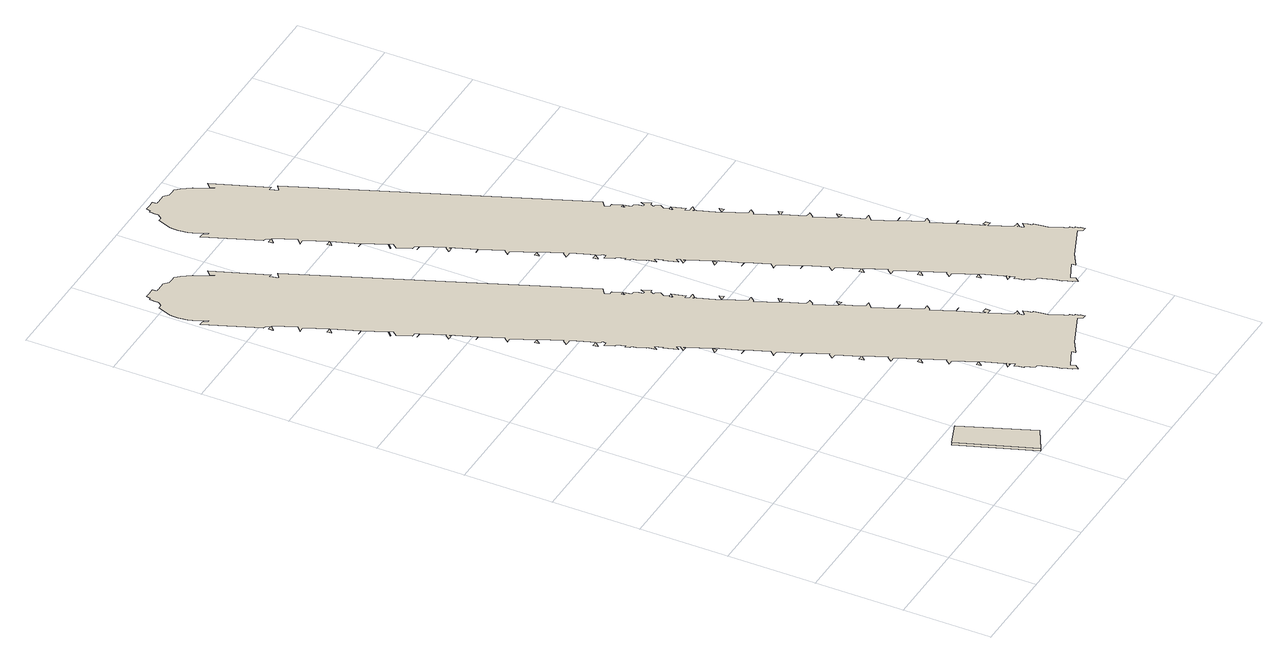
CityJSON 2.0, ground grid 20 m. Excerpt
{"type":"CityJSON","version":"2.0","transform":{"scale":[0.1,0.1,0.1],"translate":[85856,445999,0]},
"CityObjects":{
"building1":{"type":"Building","attributes":{"yearOfConstruction":"2008-01-01Z","measuredHeight":0.599,"storeysAboveGround":0},"geometry":[{"type":"MultiSurface","lod":"1.2","boundaries":[[[0,1,2,3]],[[4,5,6,7]]]}]},
"building2":{"type":"Building","attributes":{"yearOfConstruction":"2005-01-01Z","measuredHeight":22.08,"storeysAboveGround":7},"geometry":[{"type":"MultiSurface","lod":"1.2","boundaries":[[[8,9,10,11,12,13,14,15,16,17,18,19,20,21,22,23,24,25,26,27,28,29,30,31,32,33,34,35,36,37,38,39,40,41,42,43,44,45,46,47,48,49,50,51,52,53,54,55,56,57,58,59,60,61,62,63,64,65,66,67,68,69,70,71,72,73,74,75,76,77,78,79,80,81,82,83,84,85,86,87,88,89,90,91,92,93,94,95,96,97,98,99,100,101,102,103,104,105,106,107,108,109,110,111,112,113,114,115,116,117,118,119,120,121,122,123,119,124,125,126,127,128,129,130,131,132,133,134,135,136,132,137,138,139,140,141,142,143,144,145,146,147,148,149,150,151,150,152,153,154,151,149,155,156,157,158,159,160,161,162,163,164,165,166,167,168,169,170,171,172,173,174,175,173,176,177,178,179,180,181,182,183,184,185,186,187,188,184,189,190,191,192,193,194,195,190,196,197,198,199,200,201,202,203,204,205,206,207,208,209,210,211,212,213,214,215,216,217,218,219,220,221,222,223,224,225,226,227,228,229,230,231,232,233,234,235,236,237,238,239,240,236,241,242,243,244,245,246,247,248,249,250,251,252,253,249,254,255,256,257,258,259,255,260,261,262,263,264,265,266,267,268,269,270,271,272,273,274,275,276,277,278,279,280,281,282,283,284,285,286,287,288,289,290,291,292,293,294,295,296,297,298,299,300,301,302,303,304,305,306,307,308,309,310,311,312,313,309,314,315,316,317,318,319,320,315,321,322,323,324,325,326,322,327,328,329,330,331,332,333,334,335,336,337,338,339,335,340,341,342,343,344,345,346,347,348,349,350,351,352,353,354,355,356,357,358,359,360,361,362,363,364,365,366,367,368,369,370,371,372,373,374,375,376,377,378,379,380,381,382,383,384,385,386,382,387,388,389,390,391,392,393,394,395,396,397,398,399,397,400,401,402,403,404,405,406,407,408,409,410,411,408,412]],[[413,414,415,416,417,418,419,420,421,422,423,424,425,426,427,428,429,430,431,432,433,434,435,436,437,438,439,440,441,442,443,444,445,446,447,448,449,450,451,452,453,454,455,456,457,458,459,460,461,462,463,464,465,466,467,468,469,470,471,472,473,474,475,476,477,478,479,480,481,482,483,484,485,486,487,488,489,490,491,492,493,494,495,496,497,498,499,500,501,502,503,504,505,506,507,508,509,510,511,512,513,514,515,516,517,518,519,520,521,522,523,524,525,526,527,528,524,529,530,531,532,533,534,535,536,537,538,539,540,541,537,542,543,544,545,546,547,548,549,550,551,552,553,554,555,556,555,557,558,559,556,554,560,561,562,563,564,565,566,567,568,569,570,571,572,573,574,575,576,577,578,579,580,578,581,582,583,584,585,586,587,588,589,590,591,592,593,589,594,595,596,597,598,599,600,595,601,602,603,604,605,606,607,608,609,610,611,612,613,614,615,616,617,618,619,620,621,622,623,624,625,626,627,628,629,630,631,632,633,634,635,636,637,638,639,640,641,642,643,644,645,641,646,647,648,649,650,651,652,653,654,655,656,657,658,654,659,660,661,662,663,664,660,665,666,667,668,669,670,671,672,673,674,675,676,677,678,679,680,681,682,683,684,685,686,687,688,689,690,691,692,693,694,695,696,697,698,699,700,701,702,703,704,705,706,707,708,709,710,711,712,713,714,715,716,717,718,714,719,720,721,722,723,724,725,720,726,727,728,729,730,731,727,732,733,734,735,736,737,738,739,740,741,742,743,744,740,745,746,747,748,749,750,751,752,753,754,755,756,757,758,759,760,761,762,763,764,765,766,767,768,769,770,771,772,773,774,775,776,777,778,779,780,781,782,783,784,785,786,787,788,789,790,791,787,792,793,794,795,796,797,798,799,800,801,802,803,804,802,805,806,807,808,809,810,811,812,813,814,815,816,813,817]]]}]}
},
"vertices":[
[344,170,0],[409,0,0],[463,30,0],[398,190,0],[344,170,6],[409,0,6],[463,30,6],[398,190,6],
[503,980,0],[498,1000,0],[494,990,0],[493,1000,0],[499,1000,0],[490,1020,0],[486,1020,0],[487,1020,0],[481,1020,0],[480,1020,0],[483,1020,0],[477,1030,0],[490,1040,0],[236,1650,0],[223,1640,0],[218,1660,0],[225,1660,0],[178,1780,0],[168,1770,0],[172,1760,0],[169,1760,0],[154,1790,0],[150,1800,0],[143,1810,0],[136,1820,0],[127,1830,0],[118,1830,0],[108,1830,0],[98,1840,0],[87,1840,0],[75,1840,0],[74,1840,0],[73,1840,0],[71,1840,0],[70,1850,0],[69,1850,0],[67,1850,0],[66,1850,0],[64,1850,0],[62,1850,0],[61,1850,0],[59,1850,0],[57,1850,0],[55,1850,0],[54,1850,0],[52,1850,0],[50,1850,0],[49,1850,0],[47,1850,0],[46,1850,0],[44,1850,0],[43,1840,0],[42,1840,0],[41,1840,0],[40,1840,0],[39,1840,0],[38,1840,0],[38,1830,0],[37,1830,0],[38,1820,0],[30,1810,0],[22,1810,0],[14,1790,0],[10,1780,0],[9,1770,0],[9,1760,0],[12,1740,0],[15,1730,0],[24,1710,0],[30,1700,0],[27,1700,0],[19,1710,0],[10,1710,0],[58,1590,0],[65,1590,0],[70,1580,0],[59,1580,0],[60,1570,0],[71,1580,0],[93,1530,0],[82,1520,0],[83,1520,0],[94,1520,0],[116,1470,0],[105,1470,0],[106,1460,0],[117,1470,0],[139,1410,0],[128,1410,0],[129,1410,0],[130,1410,0],[140,1410,0],[162,1360,0],[151,1350,0],[152,1350,0],[163,1360,0],[167,1350,0],[159,1340,0],[173,1310,0],[181,1310,0],[185,1300,0],[174,1300,0],[175,1300,0],[186,1300,0],[207,1250,0],[206,1250,0],[205,1250,0],[197,1240,0],[198,1240,0],[208,1240,0],[208,1250,0],[230,1190,0],[229,1190,0],[228,1190,0],[220,1190,0],[221,1190,0],[231,1190,0],[253,1140,0],[252,1140,0],[251,1140,0],[243,1130,0],[244,1130,0],[253,1130,0],[254,1130,0],[276,1080,0],[275,1080,0],[274,1080,0],[266,1080,0],[267,1070,0],[277,1080,0],[299,1030,0],[298,1030,0],[297,1030,0],[289,1020,0],[290,1020,0],[299,1020,0],[300,1020,0],[301,1020,0],[303,1020,0],[304,1020,0],[319,980,0],[323,970,0],[321,970,0],[322,970,0],[320,970,0],[311,970,0],[313,960,0],[328,960,0],[331,960,0],[331,950,0],[325,950,0],[324,950,0],[321,950,0],[330,930,0],[337,930,0],[338,930,0],[334,930,0],[341,910,0],[336,910,0],[340,900,0],[344,900,0],[345,900,0],[343,900,0],[346,890,0],[353,870,0],[355,870,0],[357,870,0],[358,870,0],[359,850,0],[365,860,0],[370,840,0],[374,840,0],[375,840,0],[369,840,0],[378,810,0],[385,820,0],[391,800,0],[390,800,0],[389,810,0],[380,800,0],[382,800,0],[392,800,0],[414,750,0],[413,750,0],[412,750,0],[403,740,0],[405,740,0],[414,740,0],[415,750,0],[436,690,0],[435,690,0],[426,690,0],[428,690,0],[437,690,0],[438,690,0],[459,640,0],[458,640,0],[449,630,0],[451,630,0],[460,630,0],[461,630,0],[482,580,0],[481,580,0],[480,580,0],[472,580,0],[474,580,0],[483,580,0],[484,580,0],[505,530,0],[504,530,0],[503,530,0],[495,520,0],[497,520,0],[506,520,0],[507,520,0],[528,470,0],[527,470,0],[526,470,0],[518,470,0],[520,460,0],[529,470,0],[551,420,0],[550,420,0],[549,420,0],[541,410,0],[542,410,0],[551,410,0],[552,410,0],[574,360,0],[573,360,0],[572,360,0],[564,360,0],[565,350,0],[575,360,0],[597,310,0],[596,310,0],[595,310,0],[587,300,0],[588,300,0],[597,300,0],[598,300,0],[620,250,0],[619,250,0],[618,250,0],[610,250,0],[611,240,0],[621,250,0],[643,190,0],[642,190,0],[641,200,0],[632,190,0],[634,190,0],[644,190,0],[648,180,0],[640,180,0],[643,170,0],[646,160,0],[649,160,0],[653,150,0],[657,140,0],[662,140,0],[663,140,0],[677,100,0],[676,100,0],[678,90,0],[680,90,0],[683,80,0],[685,70,0],[688,70,0],[691,60,0],[700,70,0],[695,80,0],[737,100,0],[738,90,0],[771,110,0],[769,110,0],[842,140,0],[849,130,0],[858,130,0],[857,130,0],[856,140,0],[855,140,0],[854,140,0],[852,150,0],[851,150,0],[849,150,0],[848,160,0],[846,160,0],[845,160,0],[843,160,0],[841,170,0],[840,170,0],[826,200,0],[827,200,0],[826,210,0],[824,220,0],[822,230,0],[819,230,0],[817,240,0],[814,250,0],[804,240,0],[799,260,0],[800,260,0],[801,250,0],[809,260,0],[808,260,0],[798,260,0],[776,310,0],[777,310,0],[778,310,0],[786,310,0],[785,320,0],[776,320,0],[775,310,0],[753,370,0],[754,370,0],[755,370,0],[763,370,0],[762,370,0],[752,370,0],[730,420,0],[731,420,0],[732,420,0],[740,430,0],[739,430,0],[730,430,0],[729,430,0],[707,480,0],[708,480,0],[709,480,0],[718,480,0],[716,480,0],[706,480,0],[684,530,0],[685,530,0],[686,530,0],[695,540,0],[693,540,0],[684,540,0],[683,540,0],[678,550,0],[667,580,0],[662,590,0],[663,590,0],[672,590,0],[670,600,0],[661,590,0],[660,590,0],[639,640,0],[640,640,0],[641,640,0],[649,650,0],[647,650,0],[638,650,0],[637,650,0],[616,700,0],[617,700,0],[626,700,0],[624,710,0],[615,700,0],[614,700,0],[592,750,0],[593,750,0],[594,750,0],[603,760,0],[601,760,0],[592,760,0],[591,760,0],[570,810,0],[571,810,0],[580,810,0],[578,820,0],[569,810,0],[568,810,0],[546,870,0],[547,870,0],[548,860,0],[557,870,0],[555,870,0],[545,870,0],[540,880,0],[547,880,0],[538,910,0],[531,900,0],[530,910,0],[534,910,0],[527,920,0],[532,930,0],[527,940,0],[524,940,0],[523,940,0],[525,940,0],[522,940,0],[526,950,0],[531,950,0],[532,950,0],[524,970,0],[523,970,0],[519,960,0],[515,960,0],[513,970,0],[512,970,0],[511,970,0],[510,970,0],[509,980,0],[503,980,221],[498,1000,221],[494,990,221],[493,1000,221],[499,1000,221],[490,1020,221],[486,1020,221],[487,1020,221],[481,1020,221],[480,1020,221],[483,1020,221],[477,1030,221],[490,1040,221],[236,1650,221],[223,1640,221],[218,1660,221],[225,1660,221],[178,1780,221],[168,1770,221],[172,1760,221],[169,1760,221],[154,1790,221],[150,1800,221],[143,1810,221],[136,1820,221],[127,1830,221],[118,1830,221],[108,1830,221],[98,1840,221],[87,1840,221],[75,1840,221],[74,1840,221],[73,1840,221],[71,1840,221],[70,1850,221],[69,1850,221],[67,1850,221],[66,1850,221],[64,1850,221],[62,1850,221],[61,1850,221],[59,1850,221],[57,1850,221],[55,1850,221],[54,1850,221],[52,1850,221],[50,1850,221],[49,1850,221],[47,1850,221],[46,1850,221],[44,1850,221],[43,1840,221],[42,1840,221],[41,1840,221],[40,1840,221],[39,1840,221],[38,1840,221],[38,1830,221],[37,1830,221],[38,1820,221],[30,1810,221],[22,1810,221],[14,1790,221],[10,1780,221],[9,1770,221],[9,1760,221],[12,1740,221],[15,1730,221],[24,1710,221],[30,1700,221],[27,1700,221],[19,1710,221],[10,1710,221],[58,1590,221],[65,1590,221],[70,1580,221],[59,1580,221],[60,1570,221],[71,1580,221],[93,1530,221],[82,1520,221],[83,1520,221],[94,1520,221],[116,1470,221],[105,1470,221],[106,1460,221],[117,1470,221],[139,1410,221],[128,1410,221],[129,1410,221],[130,1410,221],[140,1410,221],[162,1360,221],[151,1350,221],[152,1350,221],[163,1360,221],[167,1350,221],[159,1340,221],[173,1310,221],[181,1310,221],[185,1300,221],[174,1300,221],[175,1300,221],[186,1300,221],[207,1250,221],[206,1250,221],[205,1250,221],[197,1240,221],[198,1240,221],[208,1240,221],[208,1250,221],[230,1190,221],[229,1190,221],[228,1190,221],[220,1190,221],[221,1190,221],[231,1190,221],[253,1140,221],[252,1140,221],[251,1140,221],[243,1130,221],[244,1130,221],[253,1130,221],[254,1130,221],[276,1080,221],[275,1080,221],[274,1080,221],[266,1080,221],[267,1070,221],[277,1080,221],[299,1030,221],[298,1030,221],[297,1030,221],[289,1020,221],[290,1020,221],[299,1020,221],[300,1020,221],[301,1020,221],[303,1020,221],[304,1020,221],[319,980,221],[323,970,221],[321,970,221],[322,970,221],[320,970,221],[311,970,221],[313,960,221],[328,960,221],[331,960,221],[331,950,221],[325,950,221],[324,950,221],[321,950,221],[330,930,221],[337,930,221],[338,930,221],[334,930,221],[341,910,221],[336,910,221],[340,900,221],[344,900,221],[345,900,221],[343,900,221],[346,890,221],[353,870,221],[355,870,221],[357,870,221],[358,870,221],[359,850,221],[365,860,221],[370,840,221],[374,840,221],[375,840,221],[369,840,221],[378,810,221],[385,820,221],[391,800,221],[390,800,221],[389,810,221],[380,800,221],[382,800,221],[392,800,221],[414,750,221],[413,750,221],[412,750,221],[403,740,221],[405,740,221],[414,740,221],[415,750,221],[436,690,221],[435,690,221],[426,690,221],[428,690,221],[437,690,221],[438,690,221],[459,640,221],[458,640,221],[449,630,221],[451,630,221],[460,630,221],[461,630,221],[482,580,221],[481,580,221],[480,580,221],[472,580,221],[474,580,221],[483,580,221],[484,580,221],[505,530,221],[504,530,221],[503,530,221],[495,520,221],[497,520,221],[506,520,221],[507,520,221],[528,470,221],[527,470,221],[526,470,221],[518,470,221],[520,460,221],[529,470,221],[551,420,221],[550,420,221],[549,420,221],[541,410,221],[542,410,221],[551,410,221],[552,410,221],[574,360,221],[573,360,221],[572,360,221],[564,360,221],[565,350,221],[575,360,221],[597,310,221],[596,310,221],[595,310,221],[587,300,221],[588,300,221],[597,300,221],[598,300,221],[620,250,221],[619,250,221],[618,250,221],[610,250,221],[611,240,221],[621,250,221],[643,190,221],[642,190,221],[641,200,221],[632,190,221],[634,190,221],[644,190,221],[648,180,221],[640,180,221],[643,170,221],[646,160,221],[649,160,221],[653,150,221],[657,140,221],[662,140,221],[663,140,221],[677,100,221],[676,100,221],[678,90,221],[680,90,221],[683,80,221],[685,70,221],[688,70,221],[691,60,221],[700,70,221],[695,80,221],[737,100,221],[738,90,221],[771,110,221],[769,110,221],[842,140,221],[849,130,221],[858,130,221],[857,130,221],[856,140,221],[855,140,221],[854,140,221],[852,150,221],[851,150,221],[849,150,221],[848,160,221],[846,160,221],[845,160,221],[843,160,221],[841,170,221],[840,170,221],[826,200,221],[827,200,221],[826,210,221],[824,220,221],[822,230,221],[819,230,221],[817,240,221],[814,250,221],[804,240,221],[799,260,221],[800,260,221],[801,250,221],[809,260,221],[808,260,221],[798,260,221],[776,310,221],[777,310,221],[778,310,221],[786,310,221],[785,320,221],[776,320,221],[775,310,221],[753,370,221],[754,370,221],[755,370,221],[763,370,221],[762,370,221],[752,370,221],[730,420,221],[731,420,221],[732,420,221],[740,430,221],[739,430,221],[730,430,221],[729,430,221],[707,480,221],[708,480,221],[709,480,221],[718,480,221],[716,480,221],[706,480,221],[684,530,221],[685,530,221],[686,530,221],[695,540,221],[693,540,221],[684,540,221],[683,540,221],[678,550,221],[667,580,221],[662,590,221],[663,590,221],[672,590,221],[670,600,221],[661,590,221],[660,590,221],[639,640,221],[640,640,221],[641,640,221],[649,650,221],[647,650,221],[638,650,221],[637,650,221],[616,700,221],[617,700,221],[626,700,221],[624,710,221],[615,700,221],[614,700,221],[592,750,221],[593,750,221],[594,750,221],[603,760,221],[601,760,221],[592,760,221],[591,760,221],[570,810,221],[571,810,221],[580,810,221],[578,820,221],[569,810,221],[568,810,221],[546,870,221],[547,870,221],[548,860,221],[557,870,221],[555,870,221],[545,870,221],[540,880,221],[547,880,221],[538,910,221],[531,900,221],[530,910,221],[534,910,221],[527,920,221],[532,930,221],[527,940,221],[524,940,221],[523,940,221],[525,940,221],[522,940,221],[526,950,221],[531,950,221],[532,950,221],[524,970,221],[523,970,221],[519,960,221],[515,960,221],[513,970,221],[512,970,221],[511,970,221],[510,970,221],[509,980,221]
]}
